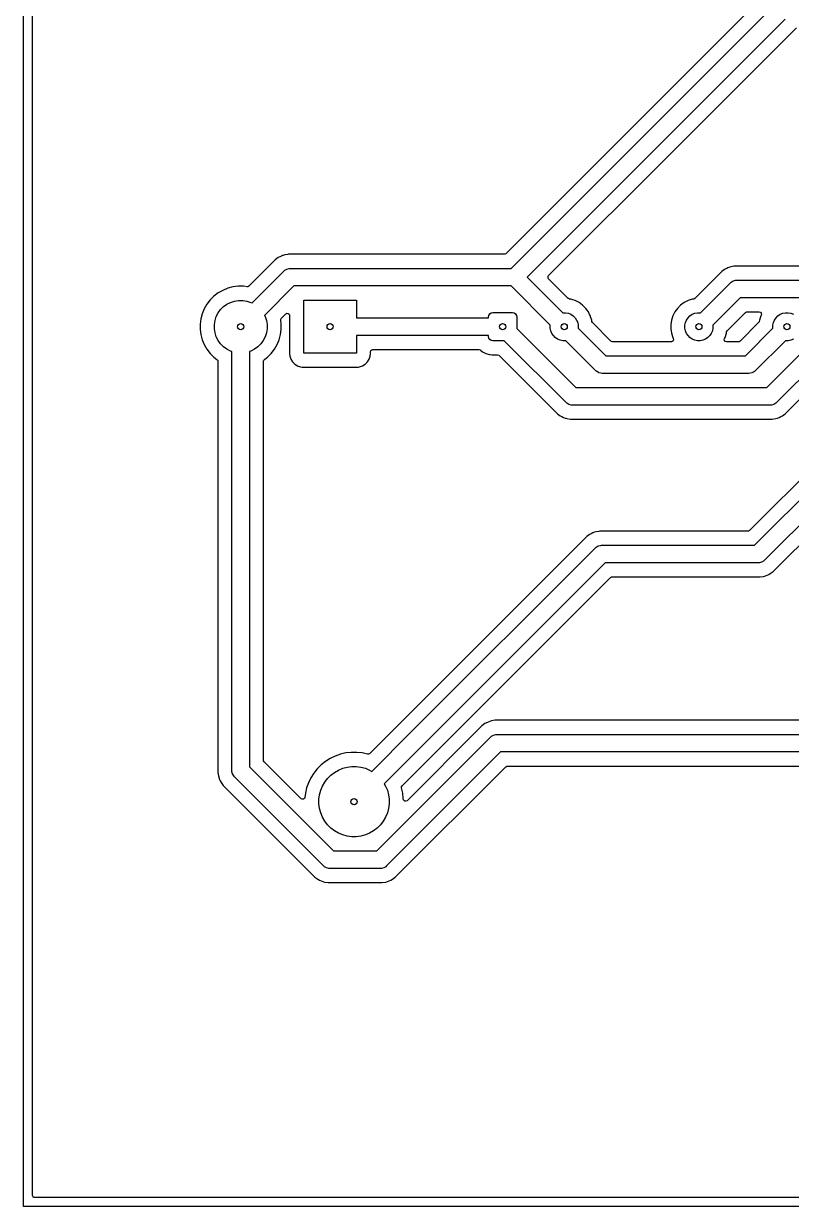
# Model space of a CAD drawing. Extents: x 20 to 124, y -124 to -20.
# Drawn here: x 20 to 63.6, y -124 to -56.8 of the extents above; entities that cross this region are included whole.
import ezdxf

# ---------------------------------------------------------------- set-up
doc = ezdxf.new("R2010")
doc.units = 0
doc.layers.add('BLACK', color=7, linetype='CONTINUOUS')
doc.layers.add('WHITE', color=7, linetype='CONTINUOUS')

msp = doc.modelspace()

# ---------------------------------------------------------------- linework, layer by layer
at = {"layer": 'BLACK', "linetype": 'CONTINUOUS'}
for p, q in [((20.5005, -123.3755), (20.5005, -50.592597)), ((61.587081, -55.654134), (47.405234, -69.835981)), ((47.700494, -70.6728), (62.4239, -55.949394)), ((63.277453, -56.510053), (48.614706, -71.1728)), ((56.845067, -64.074518), (63.915866, -57.003719)), ((49.834466, -71.085119), (56.845067, -64.074518)), ((34.845163, -69.904323), (34.747823, -69.93595)), ((35.01256, -69.87781), (34.845163, -69.904323)), ((35.047348, -69.8723), (35.01256, -69.87781)), ((35.252052, -69.8723), (35.047348, -69.8723)), ((47.317553, -69.8723), (35.252052, -69.8723)), ((47.343911, -69.869466), (47.317553, -69.8723)), ((47.405234, -69.835981), (47.343911, -69.869466)), ((34.302478, -70.180836), (32.803427, -71.679886)), ((34.468088, -70.060513), (34.302478, -70.180836)), ((34.559285, -70.014046), (34.468088, -70.060513)), ((34.650474, -69.967582), (34.559284, -70.014045)), ((34.559284, -70.014045), (34.559285, -70.014046)), ((34.716616, -69.946091), (34.650474, -69.967582)), ((34.747823, -69.935951), (34.716616, -69.946091)), ((34.747823, -69.93595), (34.747823, -69.935951)), ((60.130518, -70.603582), (60.017876, -70.640181)), ((60.212567, -70.576922), (60.130517, -70.603581)), ((60.130517, -70.603581), (60.130518, -70.603582)), ((60.212568, -70.576922), (60.212567, -70.576922)), ((60.368122, -70.552285), (60.212568, -70.576922)), ((60.414748, -70.5449), (60.368122, -70.552285)), ((64.943953, -70.5449), (60.414748, -70.5449)), ((32.978376, -72.637017), (34.796147, -70.819247)), ((34.796147, -70.819247), (34.845303, -70.776138)), ((34.845303, -70.776138), (34.845319, -70.776123)), ((34.845319, -70.776123), (34.958358, -70.71086)), ((34.958358, -70.71086), (35.084437, -70.677077)), ((35.084437, -70.677077), (35.084452, -70.677077)), ((35.084452, -70.677077), (35.1497, -70.6728)), ((35.1497, -70.6728), (47.700494, -70.6728)), ((48.614706, -71.1728), (50.635021, -73.193115)), ((49.800981, -71.199158), (49.805965, -71.129466)), ((49.834466, -71.260481), (49.800981, -71.199158)), ((49.805965, -71.129466), (49.834466, -71.085119)), ((50.953708, -72.379723), (49.834466, -71.260481)), ((59.525131, -70.998184), (58.14359, -72.379723)), ((59.66988, -70.853434), (59.525131, -70.998184)), ((59.750178, -70.795094), (59.66988, -70.853434)), ((59.750188, -70.795087), (59.750178, -70.795094)), ((59.754605, -70.791879), (59.750188, -70.795087)), ((59.835489, -70.733113), (59.754605, -70.791879)), ((59.952328, -70.673581), (59.835489, -70.733113)), ((59.95611, -70.671653), (59.952328, -70.673581)), ((59.95612, -70.671648), (59.95611, -70.671653)), ((60.017876, -70.640181), (59.95612, -70.671648)), ((31.315328, -71.919818), (31.054168, -72.070599)), ((31.315338, -71.919814), (31.315328, -71.919818)), ((31.593939, -71.804413), (31.315338, -71.919814)), ((31.885233, -71.726361), (31.593939, -71.804413)), ((32.184206, -71.687001), (31.885233, -71.726361)), ((32.184211, -71.687), (32.184206, -71.687001)), ((32.184217, -71.687), (32.184211, -71.687)), ((32.485783, -71.687), (32.184217, -71.687)), ((32.485788, -71.687), (32.485783, -71.687)), ((32.485793, -71.687001), (32.485788, -71.687)), ((32.699561, -71.715144), (32.485793, -71.687001)), ((32.742104, -71.713371), (32.699561, -71.715144)), ((32.803427, -71.679886), (32.742104, -71.713371)), ((35.356806, -71.6728), (33.685482, -73.344123)), ((47.700494, -71.6728), (35.356806, -71.6728)), ((49.927915, -73.900221), (47.700494, -71.6728)), ((58.462278, -73.193115), (60.163547, -71.491847)), ((60.163547, -71.491847), (60.212703, -71.448738)), ((60.212703, -71.448738), (60.212719, -71.448723)), ((60.212719, -71.448723), (60.325758, -71.38346)), ((60.325758, -71.38346), (60.336734, -71.380519)), ((60.336734, -71.380519), (60.451837, -71.349677)), ((60.451837, -71.349677), (60.451852, -71.349677)), ((60.451852, -71.349677), (60.5171, -71.3454)), ((60.5171, -71.3454), (65.326894, -71.3454)), ((30.601679, -72.467421), (30.418099, -72.706668)), ((30.601685, -72.467414), (30.601679, -72.467421)), ((30.814914, -72.254185), (30.601685, -72.467414)), ((30.814921, -72.254179), (30.814914, -72.254185)), ((31.054168, -72.070599), (30.814921, -72.254179)), ((31.551252, -72.70854), (31.760975, -72.601681)), ((31.760975, -72.601681), (31.984832, -72.528945)), ((31.984832, -72.528945), (32.217311, -72.492124)), ((32.217311, -72.492124), (32.452689, -72.492124)), ((32.452689, -72.492124), (32.685168, -72.528945)), ((32.685168, -72.528945), (32.909025, -72.601681)), ((32.909025, -72.601681), (32.978376, -72.637017)), ((35.915, -75.4875), (35.915, -72.4875)), ((35.915, -72.4875), (38.915, -72.4875)), ((38.915, -72.4875), (38.915, -73.4875)), ((50.958855, -72.384585), (50.953708, -72.379723)), ((51.021989, -72.414515), (50.958855, -72.384585)), ((51.097083, -72.426409), (51.021989, -72.414515)), ((51.216882, -72.465334), (51.097083, -72.426409)), ((51.336679, -72.504259), (51.216882, -72.465334)), ((51.561145, -72.61863), (51.336679, -72.504259)), ((51.561147, -72.618631), (51.561145, -72.61863)), ((51.561148, -72.618632), (51.561147, -72.618631)), ((51.764949, -72.766701), (51.561148, -72.618632)), ((57.536151, -72.618632), (57.33235, -72.766701)), ((57.760618, -72.50426), (57.536151, -72.618632)), ((58.000217, -72.426409), (57.760618, -72.50426)), ((58.075309, -72.414515), (58.000217, -72.426409)), ((58.082267, -72.413208), (58.075309, -72.414515)), ((58.14359, -72.379723), (58.082267, -72.413208)), ((60.724206, -72.3454), (59.169384, -73.900221)), ((65.034, -72.3454), (60.724206, -72.3454)), ((30.151913, -73.246439), (30.073861, -73.537733)), ((30.267314, -72.967838), (30.151913, -73.246439)), ((30.267318, -72.967828), (30.267314, -72.967838)), ((30.418099, -72.706668), (30.267318, -72.967828)), ((30.949181, -73.413475), (31.05604, -73.203752)), ((31.05604, -73.203752), (31.194391, -73.013328)), ((31.194391, -73.013328), (31.360828, -72.846891)), ((31.360828, -72.846891), (31.551252, -72.70854)), ((34.642609, -73.519074), (34.90282, -73.258864)), ((34.90282, -73.258864), (34.964142, -73.22538)), ((34.964142, -73.22538), (35.033834, -73.230364)), ((35.033834, -73.230364), (35.089767, -73.272236)), ((35.089767, -73.272236), (35.114184, -73.3377)), ((46.44133, -73.341829), (46.495523, -73.260723)), ((46.495523, -73.260723), (46.576629, -73.20653)), ((46.576629, -73.20653), (46.6723, -73.1875)), ((46.6723, -73.1875), (47.7723, -73.1875)), ((47.7723, -73.1875), (47.867971, -73.20653)), ((47.867971, -73.20653), (47.949077, -73.260723)), ((47.949077, -73.260723), (48.00327, -73.341829)), ((50.635021, -73.193115), (50.643886, -73.191352)), ((50.643886, -73.191352), (50.800714, -73.191352)), ((50.800714, -73.191352), (50.954528, -73.221948)), ((50.954528, -73.221948), (51.099417, -73.281963)), ((51.099417, -73.281963), (51.229815, -73.369092)), ((51.764954, -72.766705), (51.764949, -72.766701)), ((51.943094, -72.944845), (51.764954, -72.766705)), ((51.943098, -72.94485), (51.943094, -72.944845)), ((52.017448, -73.047185), (51.943098, -72.94485)), ((52.09117, -73.148655), (52.017448, -73.047185)), ((52.161939, -73.287547), (52.09117, -73.148655)), ((52.205539, -73.373116), (52.161939, -73.287547)), ((57.006132, -73.148651), (56.89176, -73.373116)), ((57.154201, -72.94485), (57.006132, -73.148651)), ((57.154205, -72.944845), (57.154201, -72.94485)), ((57.332345, -72.766705), (57.154205, -72.944845)), ((57.33235, -72.766701), (57.332345, -72.766705)), ((57.867485, -73.369092), (57.997883, -73.281963)), ((57.997883, -73.281963), (58.142772, -73.221948)), ((58.142772, -73.221948), (58.296586, -73.191352)), ((58.296586, -73.191352), (58.453414, -73.191352)), ((58.453414, -73.191352), (58.462278, -73.193115)), ((59.982757, -74.218926), (61.019465, -73.182219)), ((61.019465, -73.182219), (61.080788, -73.148734)), ((61.080788, -73.148734), (61.107146, -73.1459)), ((61.107146, -73.1459), (61.805184, -73.1459)), ((61.805184, -73.1459), (61.872223, -73.165585)), ((61.872223, -73.165585), (61.917978, -73.218389)), ((61.927922, -73.287547), (61.915669, -73.326195)), ((61.917978, -73.218389), (61.927922, -73.287547)), ((62.867485, -73.369092), (62.997883, -73.281963)), ((62.997883, -73.281963), (63.142772, -73.221948)), ((63.142772, -73.221948), (63.296586, -73.191352)), ((63.296586, -73.191352), (63.453414, -73.191352)), ((63.453414, -73.191352), (63.607228, -73.221948)), ((63.607228, -73.221948), (63.752117, -73.281963)), ((30.034501, -73.836706), (30.0345, -73.836723)), ((30.0345, -73.836723), (30.0345, -74.138276)), ((30.073861, -73.537733), (30.034501, -73.836706)), ((30.839624, -73.869811), (30.876445, -73.637332)), ((30.839624, -74.105189), (30.839624, -73.869811)), ((30.876445, -73.637332), (30.949181, -73.413475)), ((33.685482, -73.344123), (33.720819, -73.413475)), ((33.720819, -73.413475), (33.793555, -73.637332)), ((33.793555, -73.637332), (33.830376, -73.869811)), ((33.830376, -73.869811), (33.830376, -74.105189)), ((34.607354, -73.622934), (34.618119, -73.553903)), ((34.6355, -73.836717), (34.607354, -73.622934)), ((34.618119, -73.553903), (34.642609, -73.519074)), ((34.6355, -74.138283), (34.6355, -73.836717)), ((35.114184, -73.3377), (35.1145, -73.346546)), ((35.1145, -73.346546), (35.1145, -75.53246)), ((38.915, -73.4875), (46.4223, -73.4875)), ((46.4223, -73.4375), (46.44133, -73.341829)), ((46.4223, -73.4875), (46.4223, -73.4375)), ((48.00327, -73.341829), (48.0223, -73.4375)), ((48.0223, -73.4375), (48.0223, -74.080393)), ((49.926152, -73.909086), (49.927915, -73.900221)), ((49.926152, -74.065914), (49.926152, -73.909086)), ((51.229815, -73.369092), (51.340708, -73.479985)), ((51.340708, -73.479985), (51.427837, -73.610383)), ((51.427837, -73.610383), (51.487852, -73.755272)), ((51.487852, -73.755272), (51.518448, -73.909086)), ((51.518448, -73.909086), (51.518448, -74.065914)), ((52.205539, -73.373118), (52.205539, -73.373116)), ((52.205541, -73.373121), (52.205539, -73.373118)), ((52.222036, -73.423888), (52.205541, -73.373121)), ((52.28339, -73.612714), (52.222036, -73.423888)), ((52.295283, -73.687806), (52.28339, -73.612714)), ((52.29659, -73.694767), (52.295283, -73.687806)), ((52.330075, -73.75609), (52.29659, -73.694767)), ((53.378466, -74.804481), (52.330075, -73.75609)), ((56.81391, -73.612714), (56.7745, -73.861538)), ((56.7745, -73.861538), (56.7745, -74.113461)), ((56.89176, -73.373116), (56.81391, -73.612714)), ((57.578852, -73.909086), (57.609448, -73.755272)), ((57.578852, -74.065914), (57.578852, -73.909086)), ((57.609448, -73.755272), (57.669463, -73.610383)), ((57.669463, -73.610383), (57.756592, -73.479985)), ((57.756592, -73.479985), (57.867485, -73.369092)), ((59.169384, -73.900221), (59.171148, -73.909086)), ((59.171148, -73.909086), (59.171148, -74.065914)), ((61.767223, -73.75609), (60.718834, -74.804481)), ((61.772085, -73.750943), (61.767223, -73.75609)), ((61.802015, -73.687809), (61.772085, -73.750943)), ((61.813909, -73.612717), (61.802015, -73.687809)), ((61.89176, -73.373118), (61.813909, -73.612717)), ((61.915669, -73.326195), (61.89176, -73.373118)), ((62.578852, -73.909086), (62.609448, -73.755272)), ((62.578852, -74.065914), (62.578852, -73.909086)), ((62.609448, -73.755272), (62.669463, -73.610383)), ((62.669463, -73.610383), (62.756592, -73.479985)), ((62.756592, -73.479985), (62.867485, -73.369092)), ((30.0345, -74.138276), (30.034501, -74.138293)), ((30.034501, -74.138293), (30.073861, -74.437266)), ((30.073861, -74.437266), (30.151913, -74.72856)), ((30.876445, -74.337668), (30.839624, -74.105189)), ((30.949181, -74.561525), (30.876445, -74.337668)), ((31.05604, -74.771248), (30.949181, -74.561525)), ((33.720819, -74.561525), (33.61396, -74.771248)), ((33.793555, -74.337668), (33.720819, -74.561525)), ((33.830376, -74.105189), (33.793555, -74.337668)), ((34.518087, -74.728558), (34.596138, -74.437268)), ((34.596138, -74.437268), (34.6355, -74.138283)), ((46.4223, -74.4875), (38.915, -74.4875)), ((38.915, -74.4875), (38.915, -75.4875)), ((46.4223, -74.5375), (46.4223, -74.4875)), ((46.44133, -74.633171), (46.4223, -74.5375)), ((46.495523, -74.714277), (46.44133, -74.633171)), ((48.0223, -74.080393), (51.385507, -77.4436)), ((49.956748, -74.219728), (49.926152, -74.065914)), ((50.016763, -74.364617), (49.956748, -74.219728)), ((50.103892, -74.495015), (50.016763, -74.364617)), ((50.214785, -74.605908), (50.103892, -74.495015)), ((50.345183, -74.693037), (50.214785, -74.605908)), ((51.518448, -74.065914), (51.516684, -74.074778)), ((51.516684, -74.074778), (53.083207, -75.6413)), ((56.7745, -74.113461), (56.81391, -74.362285)), ((56.81391, -74.362285), (56.891761, -74.601886)), ((56.891761, -74.601886), (56.92163, -74.660506)), ((57.609448, -74.219728), (57.578852, -74.065914)), ((57.669463, -74.364617), (57.609448, -74.219728)), ((57.756592, -74.495015), (57.669463, -74.364617)), ((57.867485, -74.605908), (57.756592, -74.495015)), ((57.997883, -74.693037), (57.867485, -74.605908)), ((58.882515, -74.605908), (58.752117, -74.693037)), ((58.993408, -74.495015), (58.882515, -74.605908)), ((59.080537, -74.364617), (58.993408, -74.495015)), ((59.140552, -74.219728), (59.080537, -74.364617)), ((59.171148, -74.065914), (59.140552, -74.219728)), ((59.82837, -74.660506), (59.858238, -74.601886)), ((59.858238, -74.601882), (59.858241, -74.601879)), ((59.858238, -74.601886), (59.858238, -74.601882)), ((59.858241, -74.601879), (59.93609, -74.362285)), ((59.93609, -74.362285), (59.947984, -74.287187)), ((59.947984, -74.287187), (59.977911, -74.224057)), ((59.977911, -74.224057), (59.982757, -74.218926)), ((61.014094, -75.6413), (62.580615, -74.074778)), ((62.580615, -74.074778), (62.578852, -74.065914)), ((30.151913, -74.72856), (30.267314, -75.007161)), ((30.267314, -75.007161), (30.267318, -75.007171)), ((30.267318, -75.007171), (30.418099, -75.268331)), ((30.418099, -75.268331), (30.601679, -75.507578)), ((31.194391, -74.961672), (31.05604, -74.771248)), ((31.360828, -75.128109), (31.194391, -74.961672)), ((31.551252, -75.26646), (31.360828, -75.128109)), ((31.760975, -75.373319), (31.551252, -75.26646)), ((33.118748, -75.26646), (32.909025, -75.373319)), ((33.309172, -75.128109), (33.118748, -75.26646)), ((33.475609, -74.961672), (33.309172, -75.128109)), ((33.61396, -74.771248), (33.475609, -74.961672)), ((34.068319, -75.50758), (34.2519, -75.268332)), ((34.2519, -75.268332), (34.402683, -75.007168)), ((34.402683, -75.007168), (34.518087, -74.728558)), ((39.735185, -75.344961), (39.787989, -75.299206)), ((39.787989, -75.299206), (39.8395, -75.288)), ((39.8395, -75.288), (45.886506, -75.288)), ((45.886506, -75.288), (45.953545, -75.307685)), ((45.953545, -75.307685), (45.965171, -75.316147)), ((46.576629, -74.76847), (46.495523, -74.714277)), ((46.6723, -74.7875), (46.576629, -74.76847)), ((47.315194, -74.7875), (46.6723, -74.7875)), ((50.824846, -78.297153), (47.315194, -74.7875)), ((50.490072, -74.753052), (50.345183, -74.693037)), ((50.643886, -74.783648), (50.490072, -74.753052)), ((50.800714, -74.783648), (50.643886, -74.783648)), ((50.809578, -74.781884), (50.800714, -74.783648)), ((52.522546, -76.494853), (50.809578, -74.781884)), ((53.399108, -74.821115), (53.378466, -74.804481)), ((53.466147, -74.8408), (53.399108, -74.821115)), ((56.811145, -74.8408), (53.466147, -74.8408)), ((56.851143, -74.834172), (56.811145, -74.8408)), ((56.908249, -74.793915), (56.851143, -74.834172)), ((56.934526, -74.729175), (56.908249, -74.793915)), ((56.92163, -74.660506), (56.934526, -74.729175)), ((58.142772, -74.753052), (57.997883, -74.693037)), ((58.296586, -74.783648), (58.142772, -74.753052)), ((58.453414, -74.783648), (58.296586, -74.783648)), ((58.607228, -74.753052), (58.453414, -74.783648)), ((58.752117, -74.693037), (58.607228, -74.753052)), ((59.816117, -74.699153), (59.82837, -74.660506)), ((59.826061, -74.768311), (59.816117, -74.699153)), ((59.871816, -74.821115), (59.826061, -74.768311)), ((59.938855, -74.8408), (59.871816, -74.821115)), ((60.631153, -74.8408), (59.938855, -74.8408)), ((60.657511, -74.837966), (60.631153, -74.8408)), ((60.718834, -74.804481), (60.657511, -74.837966)), ((63.287721, -74.781884), (61.574753, -76.494853)), ((62.232394, -77.4436), (65.034, -74.641994)), ((65.887553, -75.202653), (62.793053, -78.297153)), ((63.296586, -74.783648), (63.287721, -74.781884)), ((63.453414, -74.783648), (63.296586, -74.783648)), ((63.607228, -74.753052), (63.453414, -74.783648)), ((63.752117, -74.693037), (63.607228, -74.753052)), ((30.601679, -75.507578), (30.601685, -75.507585)), ((30.601685, -75.507585), (30.814914, -75.720814)), ((30.814914, -75.720814), (30.814921, -75.72082)), ((30.814921, -75.72082), (30.985986, -75.852082)), ((30.985986, -75.852082), (31.027189, -75.90851)), ((31.027189, -75.90851), (31.0345, -75.950458)), ((31.0345, -75.950458), (31.0345, -99.326851)), ((31.835, -75.397371), (31.760975, -75.373319)), ((31.835, -99.2245), (31.835, -75.397371)), ((32.909025, -75.373319), (32.835, -75.397371)), ((32.835, -75.397371), (32.835, -99.017394)), ((33.6355, -75.950458), (33.655185, -75.883419)), ((33.6355, -98.634453), (33.6355, -75.950458)), ((33.655185, -75.883419), (33.684014, -75.852082)), ((33.684014, -75.852082), (33.703641, -75.837022)), ((33.703641, -75.837022), (33.85508, -75.720819)), ((33.85508, -75.720819), (34.068319, -75.50758)), ((35.1145, -75.53246), (35.12963, -75.666749)), ((35.12963, -75.666749), (35.129631, -75.666754)), ((35.129631, -75.666754), (35.189211, -75.837023)), ((35.189211, -75.837023), (35.285184, -75.989762)), ((38.915, -75.4875), (35.915, -75.4875)), ((39.544816, -75.989762), (39.640789, -75.837022)), ((39.640789, -75.837022), (39.700368, -75.666755)), ((39.700368, -75.666755), (39.7155, -75.532454)), ((39.7155, -75.412), (39.735185, -75.344961)), ((39.7155, -75.532454), (39.7155, -75.412)), ((45.965171, -75.316147), (46.085846, -75.415182)), ((46.085846, -75.415182), (46.08585, -75.415185)), ((46.08585, -75.415185), (46.268346, -75.512732)), ((46.268346, -75.512732), (46.466366, -75.5728)), ((46.466366, -75.5728), (46.466365, -75.5728)), ((46.466365, -75.5728), (46.504947, -75.5766)), ((46.504947, -75.5766), (46.620692, -75.588)), ((46.620692, -75.588), (46.932253, -75.588)), ((46.932253, -75.588), (46.999292, -75.607685)), ((46.999292, -75.607685), (47.019934, -75.624319)), ((47.019934, -75.624319), (50.331181, -78.935566)), ((53.083207, -75.6413), (61.014094, -75.6413)), ((63.286719, -78.935566), (66.37415, -75.848132)), ((35.285184, -75.989762), (35.412738, -76.117316)), ((35.412738, -76.117316), (35.565478, -76.213289)), ((35.565478, -76.213289), (35.735745, -76.272868)), ((35.735745, -76.272868), (35.73575, -76.272869)), ((35.73575, -76.272869), (35.826246, -76.283065)), ((35.826246, -76.283065), (35.87004, -76.287999)), ((35.87004, -76.287999), (35.870043, -76.288)), ((35.870043, -76.288), (35.870046, -76.288)), ((35.870046, -76.288), (38.959957, -76.288)), ((38.959957, -76.288), (38.959958, -76.287999)), ((38.959958, -76.287999), (39.027104, -76.280434)), ((39.027104, -76.280434), (39.094249, -76.272869)), ((39.094249, -76.272869), (39.094252, -76.272868)), ((39.094252, -76.272868), (39.094255, -76.272868)), ((39.094255, -76.272868), (39.264522, -76.213289)), ((39.264522, -76.213289), (39.417262, -76.117316)), ((39.417262, -76.117316), (39.544816, -75.989762)), ((52.57171, -76.537968), (52.522546, -76.494853)), ((52.571719, -76.537977), (52.57171, -76.537968)), ((52.671872, -76.5958), (52.571719, -76.537977)), ((52.684758, -76.60324), (52.671872, -76.5958)), ((52.810837, -76.637023), (52.684758, -76.60324)), ((52.810852, -76.637023), (52.810837, -76.637023)), ((52.8761, -76.6413), (52.810852, -76.637023)), ((61.2212, -76.6413), (52.8761, -76.6413)), ((61.286448, -76.637023), (61.2212, -76.6413)), ((61.286463, -76.637023), (61.286448, -76.637023)), ((61.412542, -76.60324), (61.286463, -76.637023)), ((61.425428, -76.5958), (61.412542, -76.60324)), ((61.525581, -76.537977), (61.425428, -76.5958)), ((61.525596, -76.537961), (61.525581, -76.537977)), ((61.574753, -76.494853), (61.525596, -76.537961)), ((51.385507, -77.4436), (62.232394, -77.4436)), ((50.87401, -78.340268), (50.824846, -78.297153)), ((50.874019, -78.340277), (50.87401, -78.340268)), ((50.987058, -78.40554), (50.874019, -78.340277)), ((51.113137, -78.439323), (50.987058, -78.40554)), ((51.113152, -78.439323), (51.113137, -78.439323)), ((51.1784, -78.4436), (51.113152, -78.439323)), ((62.4395, -78.4436), (51.1784, -78.4436)), ((62.504748, -78.439323), (62.4395, -78.4436)), ((62.504763, -78.439323), (62.504748, -78.439323)), ((62.630842, -78.40554), (62.504763, -78.439323)), ((62.743881, -78.340277), (62.630842, -78.40554)), ((62.743896, -78.340261), (62.743881, -78.340277)), ((62.793053, -78.297153), (62.743896, -78.340261)), ((50.331181, -78.935566), (50.496789, -79.055887)), ((50.496789, -79.055887), (50.579441, -79.098)), ((50.579441, -79.098), (50.679181, -79.14882)), ((50.679181, -79.14882), (50.776523, -79.180448)), ((50.776523, -79.180448), (50.781359, -79.182019)), ((50.781359, -79.182019), (50.781363, -79.182021)), ((50.781363, -79.182021), (50.806084, -79.190053)), ((50.806084, -79.190053), (50.873865, -79.212077)), ((50.873865, -79.212077), (51.076048, -79.2441)), ((51.076048, -79.2441), (51.076049, -79.2441)), ((51.076049, -79.2441), (62.541851, -79.2441)), ((67.583881, -79.241534), (61.248134, -85.577281)), ((62.541851, -79.2441), (62.541852, -79.2441)), ((62.541852, -79.2441), (62.744035, -79.212077)), ((62.744035, -79.212077), (62.841376, -79.180448)), ((62.841376, -79.180448), (62.938719, -79.14882)), ((62.938719, -79.14882), (63.038459, -79.098)), ((63.038459, -79.098), (63.121111, -79.055887)), ((63.121111, -79.055887), (63.286719, -78.935566)), ((61.543394, -86.4141), (68.4207, -79.536794)), ((69.127806, -80.2439), (62.104053, -87.267653)), ((62.597719, -87.906066), (69.423066, -81.080719)), ((52.001178, -85.922136), (39.664771, -98.258543)), ((52.166788, -85.801813), (52.001178, -85.922136)), ((52.257985, -85.755346), (52.166788, -85.801813)), ((52.349174, -85.708882), (52.257984, -85.755345)), ((52.257984, -85.755345), (52.257985, -85.755346)), ((52.393752, -85.694397), (52.349174, -85.708882)), ((52.446523, -85.677251), (52.393752, -85.694397)), ((52.543863, -85.645623), (52.446523, -85.67725)), ((52.446523, -85.67725), (52.446523, -85.677251)), ((52.678653, -85.624274), (52.543863, -85.645623)), ((52.746048, -85.6136), (52.678653, -85.624274)), ((52.950751, -85.6136), (52.746048, -85.6136)), ((61.160453, -85.6136), (52.950751, -85.6136)), ((61.186811, -85.610766), (61.160453, -85.6136)), ((61.248134, -85.577281), (61.186811, -85.610766)), ((42.030947, -97.024447), (52.494847, -86.560547)), ((52.494847, -86.560547), (52.54401, -86.517431)), ((52.54401, -86.517431), (52.544019, -86.517423)), ((52.544019, -86.517423), (52.657058, -86.45216)), ((52.657058, -86.45216), (52.783137, -86.418377)), ((52.783137, -86.418377), (52.783152, -86.418377)), ((52.783152, -86.418377), (52.8484, -86.4141)), ((52.8484, -86.4141), (61.543394, -86.4141)), ((53.055506, -87.4141), (42.738053, -97.731553)), ((61.7505, -87.4141), (53.055506, -87.4141)), ((61.815748, -87.409823), (61.7505, -87.4141)), ((61.815763, -87.409823), (61.815748, -87.409823)), ((61.941842, -87.37604), (61.815763, -87.409823)), ((62.054881, -87.310777), (61.941842, -87.37604)), ((62.054896, -87.310761), (62.054881, -87.310777)), ((62.104053, -87.267653), (62.054896, -87.310761)), ((62.249719, -88.11932), (62.340914, -88.072853)), ((62.340914, -88.072853), (62.432111, -88.026387)), ((62.432111, -88.026387), (62.597719, -87.906066)), ((43.377928, -98.223756), (53.350766, -88.250919)), ((53.350766, -88.250919), (53.412089, -88.217434)), ((53.412089, -88.217434), (53.438447, -88.2146)), ((53.438447, -88.2146), (61.852851, -88.2146)), ((61.852851, -88.2146), (61.852852, -88.2146)), ((61.852852, -88.2146), (62.055035, -88.182577)), ((62.055035, -88.182577), (62.152376, -88.150948)), ((62.152376, -88.150948), (62.249719, -88.11932)), ((45.902831, -96.820484), (41.787181, -100.936133)), ((46.047582, -96.675732), (45.902831, -96.820484)), ((46.047586, -96.675728), (46.047582, -96.675732)), ((46.213186, -96.555415), (46.047586, -96.675728)), ((46.261533, -96.530781), (46.213186, -96.555415)), ((46.395581, -96.462478), (46.261533, -96.530781)), ((46.395584, -96.462477), (46.395581, -96.462478)), ((46.590264, -96.399223), (46.395584, -96.462477)), ((46.673537, -96.386034), (46.590264, -96.399223)), ((46.792448, -96.3672), (46.673537, -96.386034)), ((78.504852, -96.3672), (46.792448, -96.3672)), ((39.787679, -99.267714), (42.030947, -97.024447)), ((40.063894, -103.7915), (46.541247, -97.314146)), ((46.541247, -97.314146), (46.590403, -97.271038)), ((46.590403, -97.271038), (46.590419, -97.271023)), ((46.590419, -97.271023), (46.703458, -97.20576)), ((46.703458, -97.20576), (46.829537, -97.171977)), ((46.829537, -97.171977), (46.829552, -97.171977)), ((46.829552, -97.171977), (46.8948, -97.1677)), ((46.8948, -97.1677), (78.4025, -97.1677)), ((42.738053, -97.731553), (40.494785, -99.97482)), ((47.101907, -98.1677), (40.624553, -104.645053)), ((78.195394, -98.1677), (47.101907, -98.1677)), ((33.638334, -98.660811), (33.6355, -98.634453)), ((33.671819, -98.722134), (33.638334, -98.660811)), ((35.772723, -100.823038), (33.671819, -98.722134)), ((37.151878, -98.699922), (36.905956, -98.896038)), ((37.418213, -98.532572), (37.151878, -98.699922)), ((37.701604, -98.396098), (37.418213, -98.532572)), ((37.998498, -98.292211), (37.701604, -98.396098)), ((37.9985, -98.29221), (37.998498, -98.292211)), ((38.305156, -98.222218), (37.9985, -98.29221)), ((38.305172, -98.222216), (38.305156, -98.222218)), ((38.617722, -98.187), (38.305172, -98.222216)), ((38.617727, -98.187), (38.617722, -98.187)), ((38.932273, -98.187), (38.617727, -98.187)), ((38.932277, -98.187), (38.932273, -98.187)), ((39.244827, -98.222216), (38.932277, -98.187)), ((39.244843, -98.222218), (39.244827, -98.222216)), ((39.549498, -98.291753), (39.244843, -98.222218)), ((39.603448, -98.292028), (39.549498, -98.291753)), ((39.664771, -98.258543), (39.603448, -98.292028)), ((41.503954, -100.09773), (43.230656, -98.371028)), ((43.230656, -98.371028), (43.232119, -98.369966)), ((43.232119, -98.369966), (43.376866, -98.225219)), ((43.376866, -98.225219), (43.377928, -98.223756)), ((31.0345, -99.326851), (31.066522, -99.529034)), ((31.839277, -99.289747), (31.835, -99.2245)), ((31.839277, -99.289763), (31.839277, -99.289747)), ((31.872426, -99.413475), (31.839277, -99.289763)), ((31.87306, -99.415842), (31.872426, -99.413475)), ((31.938323, -99.528881), (31.87306, -99.415842)), ((32.835, -99.017394), (37.609106, -103.7915)), ((36.487422, -99.364378), (36.320072, -99.630713)), ((36.683538, -99.118456), (36.487422, -99.364378)), ((36.905956, -98.896038), (36.683538, -99.118456)), ((37.27132, -99.668808), (37.456308, -99.48382)), ((37.456308, -99.48382), (37.66386, -99.324561)), ((37.66386, -99.324561), (37.890423, -99.193755)), ((37.890423, -99.193755), (38.132121, -99.09364)), ((38.132121, -99.09364), (38.384819, -99.025929)), ((38.384819, -99.025929), (38.644194, -98.991782)), ((38.644194, -98.991782), (38.905806, -98.991782)), ((38.905806, -98.991782), (39.165181, -99.025929)), ((39.165181, -99.025929), (39.417879, -99.09364)), ((39.417879, -99.09364), (39.659577, -99.193755)), ((39.659577, -99.193755), (39.787679, -99.267714)), ((41.118219, -105.283466), (47.397165, -99.004518)), ((47.397165, -99.004518), (47.458488, -98.971034)), ((47.458488, -98.971034), (47.484846, -98.9682)), ((47.484846, -98.9682), (64.745875, -98.9682)), ((31.066522, -99.529034), (31.129781, -99.723723)), ((31.129781, -99.723723), (31.167527, -99.797801)), ((31.167527, -99.797801), (31.222713, -99.906111)), ((31.222713, -99.906111), (31.343034, -100.071719)), ((31.343034, -100.071719), (36.554781, -105.283466)), ((31.938338, -99.528896), (31.938323, -99.528881)), ((31.981447, -99.578053), (31.938338, -99.528896)), ((37.048447, -104.645053), (31.981447, -99.578053)), ((36.183598, -99.914104), (36.079711, -100.210998)), ((36.320072, -99.630713), (36.183598, -99.914104)), ((36.88114, -100.344621), (36.981255, -100.102923)), ((36.981255, -100.102923), (37.112061, -99.87636)), ((37.112061, -99.87636), (37.27132, -99.668808)), ((40.494785, -99.97482), (40.568745, -100.102923)), ((40.568745, -100.102923), (40.66886, -100.344621)), ((41.470746, -100.213001), (41.475019, -100.143263)), ((41.475019, -100.143263), (41.503954, -100.09773)), ((35.829125, -100.855347), (35.772723, -100.823038)), ((35.898962, -100.85321), (35.829125, -100.855347)), ((35.956557, -100.813655), (35.898962, -100.85321)), ((35.983624, -100.749241), (35.956557, -100.813655)), ((36.009716, -100.517672), (35.983624, -100.749241)), ((36.009718, -100.517656), (36.009716, -100.517672)), ((36.07971, -100.211), (36.009718, -100.517656)), ((36.079711, -100.210998), (36.07971, -100.211)), ((36.779282, -100.856694), (36.813429, -100.597319)), ((36.779282, -101.118306), (36.779282, -100.856694)), ((36.813429, -100.597319), (36.88114, -100.344621)), ((40.66886, -100.344621), (40.736571, -100.597319)), ((40.736571, -100.597319), (40.770718, -100.856694)), ((40.770718, -100.856694), (40.770718, -101.118306)), ((41.540282, -100.51766), (41.470746, -100.213001)), ((41.573632, -100.813655), (41.540282, -100.51766)), ((41.575499, -100.830222), (41.573632, -100.813655)), ((41.5755, -100.830224), (41.575499, -100.830222)), ((41.5755, -100.848452), (41.5755, -100.830224)), ((41.575816, -100.857298), (41.5755, -100.848452)), ((41.600233, -100.922762), (41.575816, -100.857298)), ((36.813429, -101.377681), (36.779282, -101.118306)), ((36.88114, -101.630379), (36.813429, -101.377681)), ((40.736571, -101.377681), (40.66886, -101.630379)), ((40.770718, -101.118306), (40.736571, -101.377681)), ((41.656166, -100.964634), (41.600233, -100.922762)), ((41.725858, -100.969618), (41.656166, -100.964634)), ((41.787181, -100.936133), (41.725858, -100.969618)), ((36.981255, -101.872077), (36.88114, -101.630379)), ((37.112061, -102.09864), (36.981255, -101.872077)), ((37.27132, -102.306192), (37.112061, -102.09864)), ((40.437939, -102.09864), (40.27868, -102.306192)), ((40.568745, -101.872077), (40.437939, -102.09864)), ((40.66886, -101.630379), (40.568745, -101.872077)), ((37.456308, -102.49118), (37.27132, -102.306192)), ((37.66386, -102.650439), (37.456308, -102.49118)), ((37.890423, -102.781245), (37.66386, -102.650439)), ((38.132121, -102.88136), (37.890423, -102.781245)), ((38.384819, -102.949071), (38.132121, -102.88136)), ((39.417879, -102.88136), (39.165181, -102.949071)), ((39.659577, -102.781245), (39.417879, -102.88136)), ((39.88614, -102.650439), (39.659577, -102.781245)), ((40.093692, -102.49118), (39.88614, -102.650439)), ((40.27868, -102.306192), (40.093692, -102.49118)), ((38.644194, -102.983218), (38.384819, -102.949071)), ((38.905806, -102.983218), (38.644194, -102.983218)), ((39.165181, -102.949071), (38.905806, -102.983218)), ((37.609106, -103.7915), (40.063894, -103.7915)), ((37.09761, -104.688168), (37.048447, -104.645053)), ((37.097619, -104.688177), (37.09761, -104.688168)), ((37.210658, -104.75344), (37.097619, -104.688177)), ((37.336737, -104.787223), (37.210658, -104.75344)), ((37.336752, -104.787223), (37.336737, -104.787223)), ((37.402, -104.7915), (37.336752, -104.787223)), ((40.271, -104.7915), (37.402, -104.7915)), ((40.336248, -104.787223), (40.271, -104.7915)), ((40.336263, -104.787223), (40.336248, -104.787223)), ((40.462342, -104.75344), (40.336263, -104.787223)), ((40.575381, -104.688177), (40.462342, -104.75344)), ((40.575396, -104.688161), (40.575381, -104.688177)), ((40.624553, -104.645053), (40.575396, -104.688161)), ((36.554781, -105.283466), (36.720389, -105.403787)), ((36.720389, -105.403787), (36.811585, -105.450253)), ((36.811585, -105.450253), (36.902781, -105.49672)), ((36.902781, -105.49672), (37.000123, -105.528348)), ((37.000123, -105.528348), (37.097465, -105.559977)), ((37.097465, -105.559977), (37.299648, -105.592)), ((40.373352, -105.592), (40.575535, -105.559977)), ((40.575535, -105.559977), (40.672876, -105.528348)), ((40.672876, -105.528348), (40.770219, -105.49672)), ((40.770219, -105.49672), (40.861414, -105.450253)), ((40.861414, -105.450253), (40.952611, -105.403787)), ((40.952611, -105.403787), (41.118219, -105.283466)), ((37.299648, -105.592), (37.299649, -105.592)), ((37.299649, -105.592), (40.373351, -105.592)), ((40.373351, -105.592), (40.373352, -105.592)), ((20.511706, -123.427011), (20.5005, -123.3755)), ((20.557461, -123.479815), (20.511706, -123.427011)), ((20.6245, -123.4995), (20.557461, -123.479815)), ((123.3755, -123.4995), (20.6245, -123.4995))]:
    msp.add_line(p, q, dxfattribs=at)
at = {"layer": 'BLACK'}
for centre in [(32.335, -73.9875), (37.415, -73.9875), (47.2223, -73.9875), (50.7223, -73.9875), (58.375, -73.9875), (63.375, -73.9875), (38.775, -100.9875)]:
    msp.add_circle(centre, 0.175, dxfattribs=at)
at = {"layer": 'WHITE', "linetype": 'CONTINUOUS'}
for p, q in [((20, -124), (20, -20)), ((124, -124), (20, -124))]:
    msp.add_line(p, q, dxfattribs=at)
at = {"layer": 'WHITE'}
for centre in [(32.335, -73.9875), (37.415, -73.9875), (47.2223, -73.9875), (50.7223, -73.9875), (58.375, -73.9875), (63.375, -73.9875), (38.775, -100.9875)]:
    msp.add_circle(centre, 0.175, dxfattribs=at)

doc.saveas('drawing.dxf')
